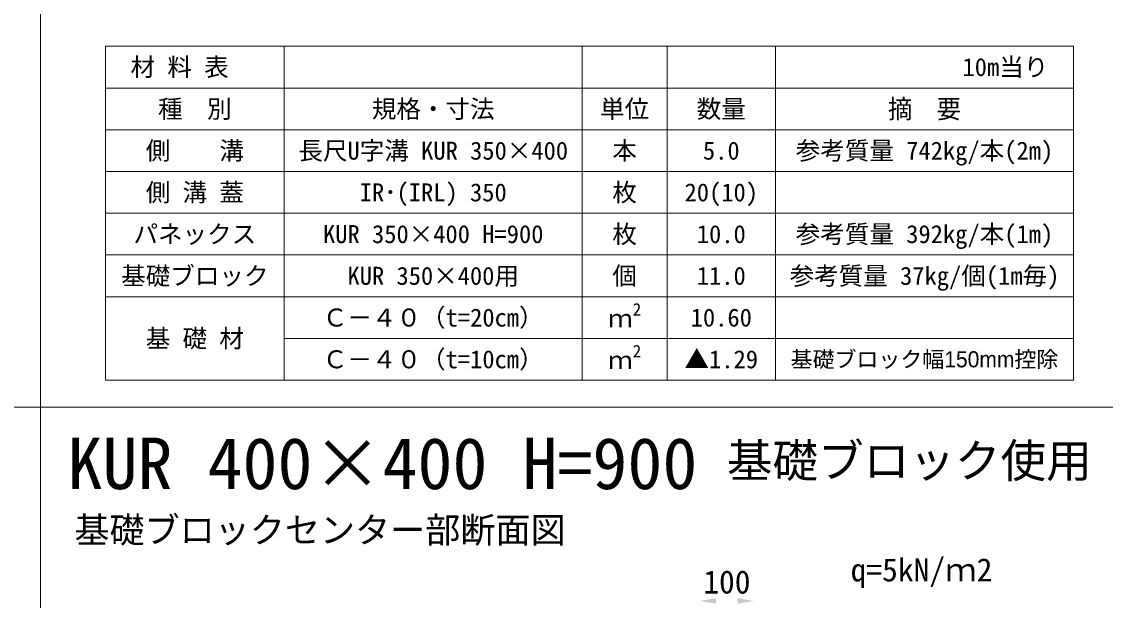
# Model space of a CAD drawing. Units: millimetres at full size, sheet at 1:40; details may follow other scales. Extents: x 206103 to 244503, y 883348 to 903496.
# Drawn here: x 240469 to 242469, y 889492 to 890560 of the extents above; entities that cross this region are included whole.
import ezdxf
from ezdxf.enums import TextEntityAlignment as Align

# ---------------------------------------------------------------- set-up
doc = ezdxf.new("R2010")
doc.units = ezdxf.units.MM
doc.header["$LTSCALE"] = 40
for name, color, linetype, lineweight in [('0_2', 7, 'Continuous', 20), ('Defpoints_3', 8, 'Continuous', 0), ('図枠', 5, 'Continuous', 13), ('寸法・材料表', 7, 'Continuous', 13), ('寸法線', 7, 'Continuous', 13)]:
    doc.layers.add(name, color=color, linetype=linetype, lineweight=lineweight)
doc.layers.add('文字', color=7, linetype='Continuous')
doc.styles.add('ＭＳ ゴシック', font='')
doc.styles.add('ＭＳ Ｐゴシック', font='')
doc.styles.get('ＭＳ ゴシック').set_extended_font_data('MS Gothic')
doc.styles.get('ＭＳ Ｐゴシック').set_extended_font_data('MS PGothic')

# ---------------------------------------------------------------- blocks, each defined once
blk = doc.blocks.new('filled_arrow')
at = {"color": 0, "linetype": 'Continuous', "lineweight": -2}
blk.add_solid([(7.5, 1.25), (0, 0), (7.5, -1.25)], dxfattribs=at)

msp = doc.modelspace()

# ---------------------------------------------------------------- linework, layer by layer
at = {"layer": 'Defpoints_3'}
for p, q in [((240623.21, 890514.77), (242409.85, 890514.77)), ((240623.21, 890514.77), (240623.21, 890437.33)), ((240953.21, 890514.77), (240953.21, 890437.33)), ((241503.21, 890514.77), (241503.21, 890437.33)), ((241659.85, 890514.77), (241659.85, 890437.33)), ((241859.85, 890514.77), (241859.85, 890437.33)), ((242409.85, 890514.77), (242409.85, 890437.33))]:
    msp.add_line(p, q, dxfattribs=at)
at = {"layer": '図枠'}
for p, q in [((240503.21, 903148.33), (240503.21, 883348.33)), ((227303.21, 889848.33), (244503.21, 889848.33))]:
    msp.add_line(p, q, dxfattribs=at)
at = {"layer": '寸法・材料表'}
for p, q in [((240623.21, 890437.33), (242409.85, 890437.33)), ((240623.21, 890437.33), (240623.21, 889898.33)), ((240953.21, 890437.33), (240953.21, 889898.33)), ((241503.21, 890437.33), (241503.21, 889898.33)), ((241659.85, 890437.33), (241659.85, 889898.33)), ((241859.85, 890437.33), (241859.85, 889898.33)), ((242409.85, 890437.33), (242409.85, 889898.33)), ((240623.21, 890360.33), (242409.85, 890360.33)), ((240623.21, 890283.33), (242409.85, 890283.33)), ((240623.21, 890206.33), (242409.85, 890206.33)), ((240623.21, 890129.33), (242409.85, 890129.33)), ((240623.21, 890052.33), (242409.85, 890052.33)), ((240953.21, 889975.33), (242409.85, 889975.33)), ((240623.21, 889898.33), (242409.85, 889898.33))]:
    msp.add_line(p, q, dxfattribs=at)

# ---------------------------------------------------------------- block references
at = {"layer": '寸法線', "xscale": 4, "yscale": 4}
msp.add_blockref('filled_arrow', (241720.21, 889490.88), dxfattribs=at)
at = {"layer": '寸法線', "xscale": 4, "yscale": 4, "rotation": 180}
msp.add_blockref('filled_arrow', (241820.21, 889490.88), dxfattribs=at)

# ---------------------------------------------------------------- texts
at = {"layer": '0_2', "style": 'ＭＳ ゴシック'}
msp.add_text('基礎ブロックセンター部断面図', height=47.47, dxfattribs=at).set_placement((240565.97, 889583.91), align=Align.BOTTOM_LEFT)
at = {"layer": '寸法・材料表', "style": 'ＭＳ ゴシック'}
msp.add_text('\u3000材 料 表', height=33.23, dxfattribs=at).set_placement((240624.26, 890476.05), align=Align.MIDDLE_LEFT)
msp.add_text('10m当り\u3000', height=33.23, dxfattribs=at).set_placement((242408.79, 890476.05), align=Align.MIDDLE_RIGHT)
at = {"layer": '寸法・材料表'}
for s, height, style, p in [('規格・寸法', 33.23, 'ＭＳ ゴシック', (241228.21, 890398.83)), ('単位', 33.23, 'ＭＳ ゴシック', (241581.53, 890398.83)), ('数量', 33.23, 'ＭＳ ゴシック', (241759.85, 890398.83)), ('種\u3000別', 33.23, 'ＭＳ ゴシック', (240788.21, 890398.83)), ('側\u3000\u3000溝', 33.23, 'ＭＳ ゴシック', (240788.21, 890321.83)), ('長尺U字溝 KUR 350×400', 33.23, 'ＭＳ ゴシック', (241228.21, 890321.83)), ('本', 33.23, 'ＭＳ ゴシック', (241581.53, 890321.83)), ('参考質量 742kg/本(2m)', 33.23, 'ＭＳ ゴシック', (242134.85, 890321.83)), ('5.0', 33.23, 'ＭＳ ゴシック', (241759.85, 890321.83)), ('側 溝 蓋', 33.23, 'ＭＳ ゴシック', (240788.21, 890244.83)), ('IR･(IRL) 350', 33.23, 'ＭＳ ゴシック', (241228.21, 890244.83)), ('枚', 33.23, 'ＭＳ ゴシック', (241581.53, 890244.83)), ('20(10)', 33.23, 'ＭＳ ゴシック', (241759.85, 890244.83)), ('パネックス', 33.23, 'ＭＳ ゴシック', (240788.21, 890167.83)), ('KUR 350×400 H=900', 33.23, 'ＭＳ ゴシック', (241228.21, 890167.83)), ('枚', 33.23, 'ＭＳ ゴシック', (241581.53, 890167.83)), ('10.0', 33.23, 'ＭＳ ゴシック', (241759.85, 890167.83)), ('参考質量 392kg/本(1m)', 33.23, 'ＭＳ ゴシック', (242134.85, 890167.83)), ('基礎ブロック', 33.23, 'ＭＳ ゴシック', (240788.21, 890090.83)), ('KUR 350×400用', 33.23, 'ＭＳ ゴシック', (241228.21, 890090.83)), ('個', 33.23, 'ＭＳ ゴシック', (241581.53, 890090.83)), ('11.0', 33.23, 'ＭＳ ゴシック', (241759.85, 890090.83)), ('参考質量 37kg/個(1m毎)', 33.23, 'ＭＳ ゴシック', (242134.85, 890090.83)), ('Ｃ－４０（t=20cm）', 33.23, 'ＭＳ ゴシック', (241228.21, 890013.83)), ('10.60', 33.23, 'ＭＳ ゴシック', (241759.85, 890013.83)), ('基 礎 材', 33.23, 'ＭＳ ゴシック', (240788.21, 889975.33)), ('Ｃ－４０（t=10cm）', 33.23, 'ＭＳ ゴシック', (241228.21, 889936.83)), ('▲1.29', 33.23, 'ＭＳ ゴシック', (241759.85, 889936.83)), ('基礎ブロック幅150mm控除', 29.69, 'ＭＳ Ｐゴシック', (242134.85, 889936.83))]:
    msp.add_text(s, height=height, dxfattribs=dict(at, style=style)).set_placement(p, align=Align.MIDDLE_CENTER)
at = {"layer": '寸法・材料表', "style": 'ＭＳ Ｐゴシック', "width": 0.95}
msp.add_text('摘\u3000要', height=34.64, dxfattribs=at).set_placement((242134.85, 890398.83), align=Align.MIDDLE_CENTER)
at = {"layer": '寸法・材料表', "style": 'ＭＳ ゴシック'}
for s, height, p in [('2', 23.26, (241596.26, 890010.22)), ('ｍ', 33.23, (241550.93, 889985.72)), ('2', 23.26, (241596.26, 889933.22)), ('ｍ', 33.23, (241550.93, 889908.72))]:
    msp.add_text(s, height=height, dxfattribs=at).set_placement(p, align=Align.BOTTOM_LEFT)
at = {"layer": '寸法線', "style": 'ＭＳ ゴシック'}
msp.add_text('100', height=42.72, dxfattribs=at).set_placement((241770.21, 889525.88), align=Align.MIDDLE_CENTER)
at = {"layer": '文字', "style": 'ＭＳ ゴシック'}
for s, height, p in [('KUR 400×400 H=900', 94.94, (240553.21, 889668.83)), ('q=5kN/ｍ2', 42.72, (241998.51, 889514.15))]:
    msp.add_text(s, height=height, dxfattribs=at).set_placement(p, align=Align.BOTTOM_LEFT)
msp.add_text('基礎ブロック使用', height=61.71, dxfattribs=at).set_placement((242443.58, 889749.79), align=Align.MIDDLE_RIGHT)

doc.saveas('drawing.dxf')
